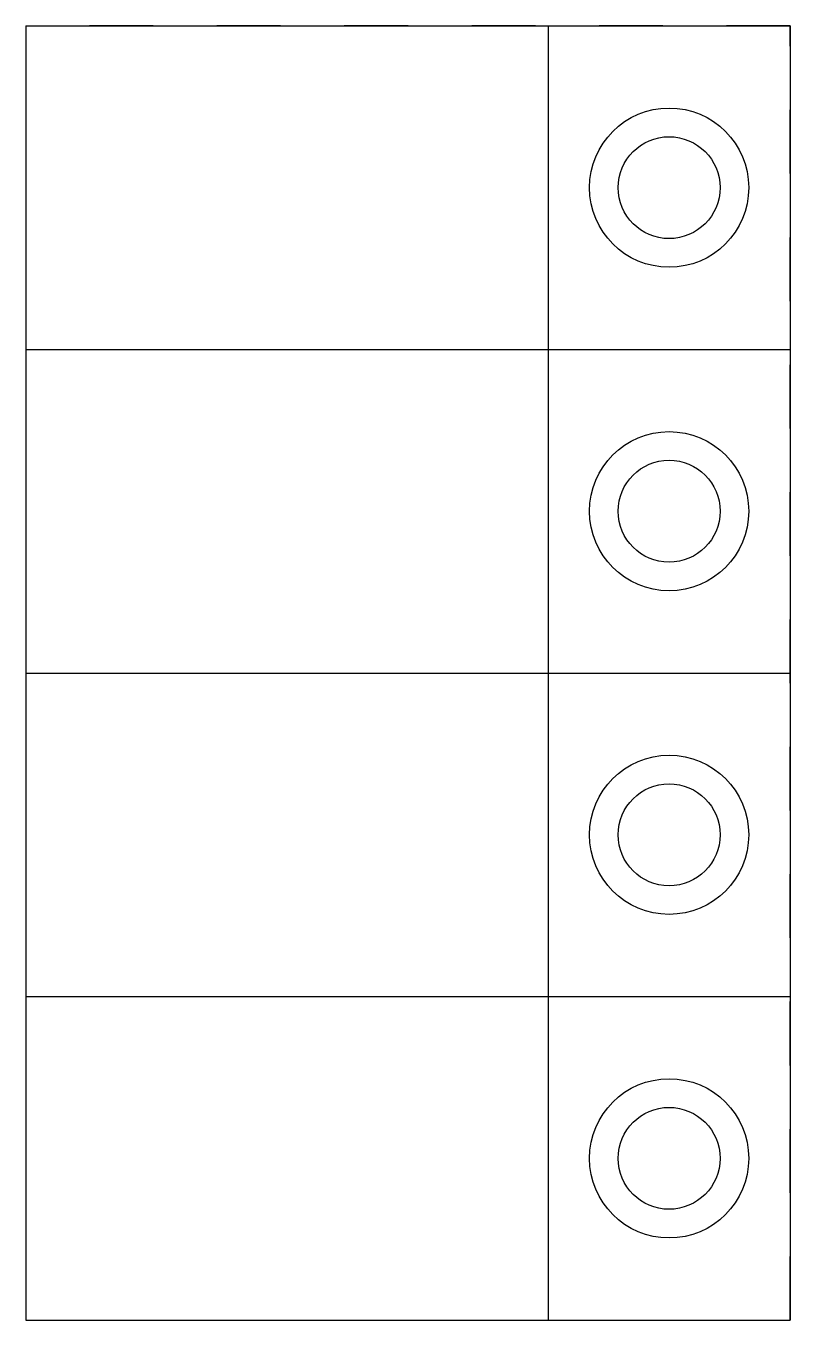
# Model space of a CAD drawing. Extents: x -10.1 to 1.9, y -17.8 to 2.5.
import ezdxf

# ---------------------------------------------------------------- set-up
doc = ezdxf.new("R2010")
doc.units = 0
doc.linetypes.add('虚线', pattern=[2, 1, -1])
for name, color, linetype in [('粗实线层', 7, 'CONTINUOUS'), ('细实线层', 7, 'CONTINUOUS'), ('虚线层', 6, '虚线')]:
    doc.layers.add(name, color=color, linetype=linetype)

msp = doc.modelspace()

# ---------------------------------------------------------------- linework, layer by layer
at = {"layer": '粗实线层'}
for p, q in [((-10.1, 2.54), (1.9, 2.54)), ((-10.1, 2.54), (-10.1, -17.78)), ((-1.9, 2.54), (-1.9, -17.78)), ((1.9, 2.54), (1.9, -17.78)), ((-10.1, -2.54), (1.9, -2.54)), ((-10.1, -7.62), (1.9, -7.62)), ((-10.1, -12.7), (1.9, -12.7)), ((-10.1, -17.78), (1.9, -17.78))]:
    msp.add_line(p, q, dxfattribs=at)
at = {"layer": '细实线层'}
for centre, radius in [((0, 0), 1.25), ((0, 0), 0.8), ((0, -5.08), 1.25), ((0, -5.08), 0.8), ((0, -10.16), 1.25), ((0, -10.16), 0.8), ((0, -15.24), 1.25), ((0, -15.24), 0.8)]:
    msp.add_circle(centre, radius, dxfattribs=at)
at = {"layer": '虚线层'}
msp.add_lwpolyline([(-10.1, 2.54), (-10.1, -17.78), (1.9, -17.78), (1.9, 2.54)], close=True, dxfattribs=at)

doc.saveas('drawing.dxf')
